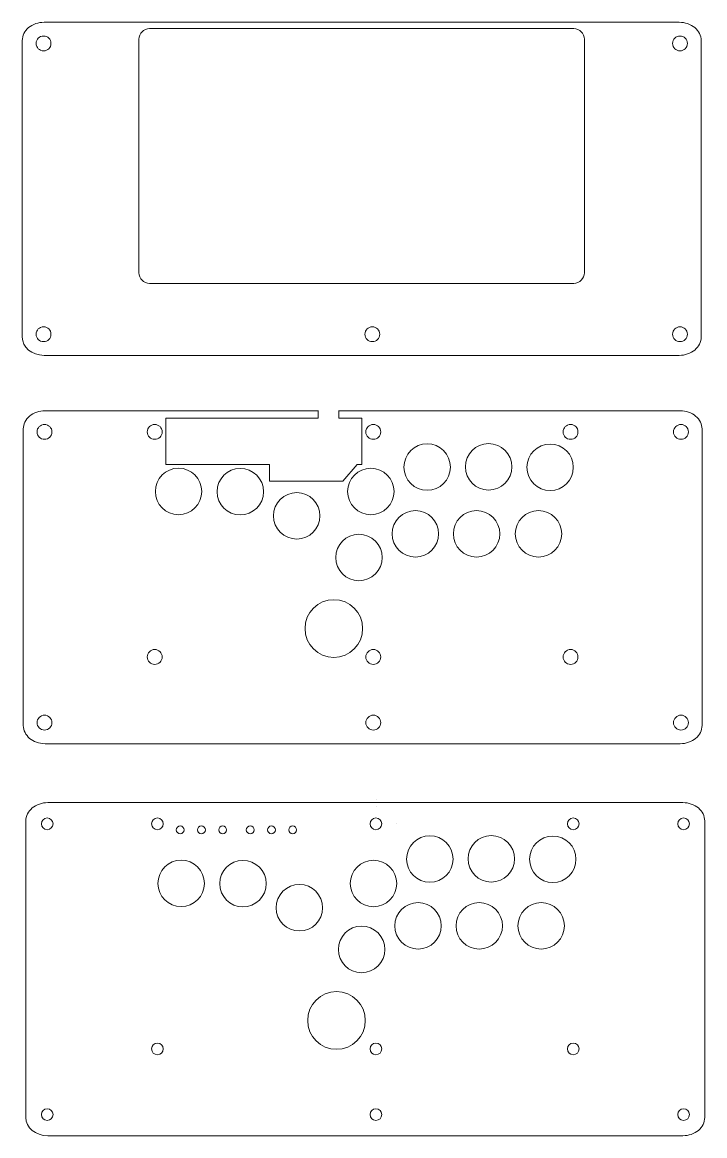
# Model space of a CAD drawing. Header units: millimetres. Extents: x 235 to 558, y -726 to 202.
# Drawn here: x 235 to 557, y -726 to -202 of the extents above; entities that cross this region are included whole.
import ezdxf

# ---------------------------------------------------------------- set-up
doc = ezdxf.new("R2010")
doc.units = ezdxf.units.MM
doc.header["$MEASUREMENT"] = 0
doc.layers.add('Layer 1', color=7, linetype='Continuous')

msp = doc.modelspace()

# ---------------------------------------------------------------- linework, layer by layer
at = {"layer": 'Layer 1', "lineweight": 9}
for points, knots in [([(245.4358, -201.5618), (242.7107, -201.5618), (240.0971, -202.4689), (238.1702, -204.0833), (236.2433, -205.6977), (235.1606, -207.8874), (235.1606, -210.1705), (235.1606, -210.1705), (235.1606, -349.8318), (235.1606, -349.8318), (235.1606, -354.5863), (239.761, -358.4406), (245.4358, -358.4406), (245.4358, -358.4406), (544.8854, -358.4406), (544.8854, -358.4406), (547.6105, -358.4406), (550.2241, -357.5336), (552.151, -355.9191), (554.078, -354.3047), (555.1606, -352.115), (555.1606, -349.8318), (555.1606, -349.8318), (555.1606, -210.1705), (555.1606, -210.1705), (555.1606, -207.8874), (554.0779, -205.6977), (552.151, -204.0833), (550.2241, -202.4689), (547.6105, -201.5618), (544.8854, -201.5618), (544.8854, -201.5618), (245.4358, -201.5618), (245.4358, -201.5618)], [0, 0, 0, 0, 0.09090909, 0.09090909, 0.09090909, 0.18181818, 0.18181818, 0.18181818, 0.27272727, 0.27272727, 0.27272727, 0.36363636, 0.36363636, 0.36363636, 0.45454545, 0.45454545, 0.45454545, 0.54545455, 0.54545455, 0.54545455, 0.63636364, 0.63636364, 0.63636364, 0.72727273, 0.72727273, 0.72727273, 0.81818182, 0.81818182, 0.81818182, 0.90909091, 0.90909091, 0.90909091, 1, 1, 1, 1]), ([(248.6923, -211.5406), (248.6923, -209.6076), (247.1253, -208.0406), (245.1923, -208.0406), (243.2593, -208.0406), (241.6923, -209.6076), (241.6923, -211.5406), (241.6923, -213.4736), (243.2593, -215.0406), (245.1923, -215.0406), (247.1253, -215.0406), (248.6923, -213.4736), (248.6923, -211.5406)], [0, 0, 0, 0, 0.25, 0.25, 0.25, 0.5, 0.5, 0.5, 0.75, 0.75, 0.75, 1, 1, 1, 1]), ([(495.1606, -204.5406), (496.4867, -204.5406), (497.7585, -205.0674), (498.6961, -206.0051), (499.6338, -206.9427), (500.1606, -208.2145), (500.1606, -209.5406), (500.1606, -209.5406), (500.1606, -319.5406), (500.1606, -319.5406), (500.1606, -320.8667), (499.6338, -322.1385), (498.6961, -323.0761), (497.7585, -324.0138), (496.4867, -324.5406), (495.1606, -324.5406), (495.1606, -324.5406), (295.1606, -324.5406), (295.1606, -324.5406), (292.3992, -324.5406), (290.1606, -322.302), (290.1606, -319.5406), (290.1606, -319.5406), (290.1606, -209.5406), (290.1606, -209.5406), (290.1606, -208.2145), (290.6874, -206.9427), (291.6251, -206.0051), (292.5627, -205.0674), (293.8345, -204.5406), (295.1606, -204.5406), (374.634, -204.5406), (416.619, -204.5406), (495.1606, -204.5406)], [0, 0, 0, 0, 0.09090909, 0.09090909, 0.09090909, 0.18181818, 0.18181818, 0.18181818, 0.27272727, 0.27272727, 0.27272727, 0.36363636, 0.36363636, 0.36363636, 0.45454545, 0.45454545, 0.45454545, 0.54545455, 0.54545455, 0.54545455, 0.63636364, 0.63636364, 0.63636364, 0.72727273, 0.72727273, 0.72727273, 0.81818182, 0.81818182, 0.81818182, 0.90909091, 0.90909091, 0.90909091, 1, 1, 1, 1]), ([(548.6923, -211.5406), (548.6923, -209.6076), (547.1253, -208.0406), (545.1923, -208.0406), (543.2593, -208.0406), (541.6923, -209.6076), (541.6923, -211.5406), (541.6923, -213.4736), (543.2593, -215.0406), (545.1923, -215.0406), (547.1253, -215.0406), (548.6923, -213.4736), (548.6923, -211.5406)], [0, 0, 0, 0, 0.25, 0.25, 0.25, 0.5, 0.5, 0.5, 0.75, 0.75, 0.75, 1, 1, 1, 1]), ([(248.6923, -348.4725), (248.6923, -346.5395), (247.1253, -344.9725), (245.1923, -344.9725), (243.2593, -344.9725), (241.6923, -346.5395), (241.6923, -348.4725), (241.6923, -350.4055), (243.2593, -351.9725), (245.1923, -351.9725), (247.1253, -351.9725), (248.6923, -350.4055), (248.6923, -348.4725)], [0, 0, 0, 0, 0.25, 0.25, 0.25, 0.5, 0.5, 0.5, 0.75, 0.75, 0.75, 1, 1, 1, 1]), ([(403.6606, -348.471), (403.6606, -346.538), (402.0936, -344.971), (400.1606, -344.971), (398.2276, -344.971), (396.6606, -346.538), (396.6606, -348.471), (396.6606, -350.404), (398.2276, -351.971), (400.1606, -351.971), (402.0936, -351.971), (403.6606, -350.404), (403.6606, -348.471)], [0, 0, 0, 0, 0.25, 0.25, 0.25, 0.5, 0.5, 0.5, 0.75, 0.75, 0.75, 1, 1, 1, 1]), ([(548.6923, -348.471), (548.6923, -346.538), (547.1253, -344.971), (545.1923, -344.971), (543.2593, -344.971), (541.6923, -346.538), (541.6923, -348.471), (541.6923, -350.404), (543.2593, -351.971), (545.1923, -351.971), (547.1253, -351.971), (548.6923, -350.404), (548.6923, -348.471)], [0, 0, 0, 0, 0.25, 0.25, 0.25, 0.5, 0.5, 0.5, 0.75, 0.75, 0.75, 1, 1, 1, 1]), ([(384.3954, -384.46), (384.3954, -384.46), (384.3954, -384.4981), (384.3954, -384.4981), (384.3954, -384.4981), (384.3954, -387.983), (384.3954, -387.983), (384.3954, -387.983), (395.2132, -387.983), (395.2132, -387.983), (395.2132, -387.983), (395.2132, -409.7849), (395.2132, -409.7849), (395.2132, -409.7849), (392.9595, -409.7849), (392.9595, -409.7849), (392.9595, -409.7849), (386.321, -417.6784), (386.321, -417.6784), (386.321, -417.6784), (351.6606, -417.6784), (351.6606, -417.6784), (351.6606, -417.6784), (351.6606, -409.7849), (351.6606, -409.7849), (351.6606, -409.7849), (302.8453, -409.7849), (302.8453, -409.7849), (302.8453, -409.7849), (302.8453, -387.9849), (302.8453, -387.9849), (302.8453, -387.9849), (374.7233, -387.9849), (374.7233, -387.9849), (374.7233, -387.9849), (374.7233, -384.4981), (374.7233, -384.4981), (374.7233, -384.4981), (374.7233, -384.46), (374.7233, -384.46), (374.7233, -384.46), (374.7233, -384.5362), (374.7233, -384.5362), (374.7233, -384.5362), (245.8934, -384.5362), (245.8934, -384.5362), (244.535, -384.5362), (243.2044, -384.7623), (241.9737, -385.1893), (240.7434, -385.6163), (239.6122, -386.2446), (238.6522, -387.0488), (237.6928, -387.8525), (236.9435, -388.7996), (236.4345, -389.8293), (235.9257, -390.8585), (235.6563, -391.9712), (235.6563, -393.1068), (235.6563, -393.1068), (235.6563, -532.7681), (235.6563, -532.7681), (235.6563, -535.1334), (236.8012, -537.2755), (238.6521, -538.8262), (240.505, -540.3786), (243.0652, -541.3388), (245.8934, -541.3388), (245.8934, -541.3388), (545.343, -541.3388), (545.343, -541.3388), (546.7015, -541.3388), (548.0321, -541.1127), (549.2628, -540.6857), (550.493, -540.2587), (551.6243, -539.6304), (552.5842, -538.8262), (553.5436, -538.0225), (554.2928, -537.0756), (554.8019, -536.0458), (555.3107, -535.0165), (555.5801, -533.9038), (555.5801, -532.7681), (555.5801, -532.7681), (555.5801, -393.1068), (555.5801, -393.1068), (555.5801, -391.9712), (555.3107, -390.8585), (554.8019, -389.8293), (554.2929, -388.7996), (553.5436, -387.8525), (552.5842, -387.0488), (551.6242, -386.2446), (550.493, -385.6163), (549.2627, -385.1893), (548.032, -384.7623), (546.7014, -384.5362), (545.343, -384.5362), (545.343, -384.5362), (384.3954, -384.5362), (384.3954, -384.5362), (384.3954, -384.5362), (384.3954, -384.46), (384.3954, -384.46)], [0, 0, 0, 0, 0.02941176, 0.02941176, 0.02941176, 0.05882353, 0.05882353, 0.05882353, 0.08823529, 0.08823529, 0.08823529, 0.11764706, 0.11764706, 0.11764706, 0.14705882, 0.14705882, 0.14705882, 0.17647059, 0.17647059, 0.17647059, 0.20588235, 0.20588235, 0.20588235, 0.23529412, 0.23529412, 0.23529412, 0.26470588, 0.26470588, 0.26470588, 0.29411765, 0.29411765, 0.29411765, 0.32352941, 0.32352941, 0.32352941, 0.35294118, 0.35294118, 0.35294118, 0.38235294, 0.38235294, 0.38235294, 0.41176471, 0.41176471, 0.41176471, 0.44117647, 0.44117647, 0.44117647, 0.47058824, 0.47058824, 0.47058824, 0.5, 0.5, 0.5, 0.52941176, 0.52941176, 0.52941176, 0.55882353, 0.55882353, 0.55882353, 0.58823529, 0.58823529, 0.58823529, 0.61764706, 0.61764706, 0.61764706, 0.64705882, 0.64705882, 0.64705882, 0.67647059, 0.67647059, 0.67647059, 0.70588235, 0.70588235, 0.70588235, 0.73529412, 0.73529412, 0.73529412, 0.76470588, 0.76470588, 0.76470588, 0.79411765, 0.79411765, 0.79411765, 0.82352941, 0.82352941, 0.82352941, 0.85294118, 0.85294118, 0.85294118, 0.88235294, 0.88235294, 0.88235294, 0.91176471, 0.91176471, 0.91176471, 0.94117647, 0.94117647, 0.94117647, 0.97058824, 0.97058824, 0.97058824, 1, 1, 1, 1]), ([(249.1499, -394.4769), (249.1499, -392.5439), (247.5829, -390.9769), (245.6499, -390.9769), (243.7169, -390.9769), (242.1499, -392.5439), (242.1499, -394.4769), (242.1499, -396.4099), (243.7169, -397.9769), (245.6499, -397.9769), (247.5829, -397.9769), (249.1499, -396.4099), (249.1499, -394.4769)], [0, 0, 0, 0, 0.25, 0.25, 0.25, 0.5, 0.5, 0.5, 0.75, 0.75, 0.75, 1, 1, 1, 1]), ([(301.1182, -394.4769), (301.1182, -392.5439), (299.5512, -390.9769), (297.6182, -390.9769), (295.6852, -390.9769), (294.1182, -392.5439), (294.1182, -394.4769), (294.1182, -396.4099), (295.6852, -397.9769), (297.6182, -397.9769), (299.5512, -397.9769), (301.1182, -396.4099), (301.1182, -394.4769)], [0, 0, 0, 0, 0.25, 0.25, 0.25, 0.5, 0.5, 0.5, 0.75, 0.75, 0.75, 1, 1, 1, 1]), ([(404.1182, -394.477), (404.1182, -392.5439), (402.5512, -390.977), (400.6182, -390.977), (398.6852, -390.9769), (397.1182, -392.5439), (397.1182, -394.4769), (397.1182, -396.41), (398.6852, -397.9769), (400.6182, -397.9769), (402.5512, -397.977), (404.1182, -396.41), (404.1182, -394.477)], [0, 0, 0, 0, 0.25, 0.25, 0.25, 0.5, 0.5, 0.5, 0.75, 0.75, 0.75, 1, 1, 1, 1]), ([(497.1182, -394.4769), (497.1182, -392.5439), (495.5512, -390.9769), (493.6182, -390.9769), (491.6852, -390.9769), (490.1182, -392.5439), (490.1182, -394.4769), (490.1182, -396.4099), (491.6852, -397.9769), (493.6182, -397.9769), (495.5512, -397.9769), (497.1182, -396.4099), (497.1182, -394.4769)], [0, 0, 0, 0, 0.25, 0.25, 0.25, 0.5, 0.5, 0.5, 0.75, 0.75, 0.75, 1, 1, 1, 1]), ([(549.1499, -394.4769), (549.1499, -392.5439), (547.5829, -390.9769), (545.6499, -390.9769), (543.7169, -390.9769), (542.1499, -392.5439), (542.1499, -394.4769), (542.1499, -396.4099), (543.7169, -397.9769), (545.6499, -397.9769), (547.5829, -397.9769), (549.1499, -396.4099), (549.1499, -394.4769)], [0, 0, 0, 0, 0.25, 0.25, 0.25, 0.5, 0.5, 0.5, 0.75, 0.75, 0.75, 1, 1, 1, 1]), ([(436.9882, -411.0569), (436.9882, -405.0094), (432.0857, -400.1069), (426.0382, -400.1069), (419.9907, -400.1069), (415.0882, -405.0094), (415.0882, -411.0569), (415.0882, -417.1044), (419.9906, -422.0069), (426.0382, -422.0069), (432.0857, -422.0069), (436.9882, -417.1045), (436.9882, -411.0569)], [0, 0, 0, 0, 0.25, 0.25, 0.25, 0.5, 0.5, 0.5, 0.75, 0.75, 0.75, 1, 1, 1, 1]), ([(465.9582, -410.9369), (465.9582, -404.8894), (461.0557, -399.9869), (455.0082, -399.9869), (448.9607, -399.9869), (444.0582, -404.8894), (444.0582, -410.9369), (444.0582, -416.9844), (448.9606, -421.8869), (455.0082, -421.8869), (461.0557, -421.8869), (465.9582, -416.9845), (465.9582, -410.9369)], [0, 0, 0, 0, 0.25, 0.25, 0.25, 0.5, 0.5, 0.5, 0.75, 0.75, 0.75, 1, 1, 1, 1]), ([(494.9282, -411.1769), (494.9282, -405.1294), (490.0257, -400.2269), (483.9782, -400.2269), (477.9307, -400.2269), (473.0282, -405.1294), (473.0282, -411.1769), (473.0282, -417.2244), (477.9306, -422.1269), (483.9782, -422.1269), (490.0257, -422.1269), (494.9282, -417.2245), (494.9282, -411.1769)], [0, 0, 0, 0, 0.25, 0.25, 0.25, 0.5, 0.5, 0.5, 0.75, 0.75, 0.75, 1, 1, 1, 1]), ([(319.7932, -422.5269), (319.7932, -416.4794), (314.8907, -411.5769), (308.8432, -411.5769), (302.7957, -411.5769), (297.8932, -416.4794), (297.8932, -422.5269), (297.8932, -428.5744), (302.7956, -433.4769), (308.8432, -433.4769), (314.8907, -433.4769), (319.7932, -428.5745), (319.7932, -422.5269)], [0, 0, 0, 0, 0.25, 0.25, 0.25, 0.5, 0.5, 0.5, 0.75, 0.75, 0.75, 1, 1, 1, 1]), ([(348.8882, -422.6469), (348.8882, -416.5994), (343.9857, -411.6969), (337.9382, -411.6969), (331.8907, -411.6969), (326.9882, -416.5994), (326.9882, -422.6469), (326.9882, -428.6944), (331.8906, -433.5969), (337.9382, -433.5969), (343.9857, -433.5969), (348.8882, -428.6945), (348.8882, -422.6469)], [0, 0, 0, 0, 0.25, 0.25, 0.25, 0.5, 0.5, 0.5, 0.75, 0.75, 0.75, 1, 1, 1, 1]), ([(410.4282, -422.5869), (410.4282, -416.5394), (405.5257, -411.6369), (399.4782, -411.6369), (393.4307, -411.6369), (388.5282, -416.5394), (388.5282, -422.5869), (388.5282, -428.6344), (393.4306, -433.5369), (399.4782, -433.5369), (405.5257, -433.5369), (410.4282, -428.6345), (410.4282, -422.5869)], [0, 0, 0, 0, 0.25, 0.25, 0.25, 0.5, 0.5, 0.5, 0.75, 0.75, 0.75, 1, 1, 1, 1]), ([(375.4882, -433.9969), (375.4882, -427.9494), (370.5857, -423.0469), (364.5382, -423.0469), (358.4907, -423.0469), (353.5882, -427.9494), (353.5882, -433.9969), (353.5882, -440.0444), (358.4906, -444.9469), (364.5382, -444.9469), (370.5857, -444.9469), (375.4882, -440.0445), (375.4882, -433.9969)], [0, 0, 0, 0, 0.25, 0.25, 0.25, 0.5, 0.5, 0.5, 0.75, 0.75, 0.75, 1, 1, 1, 1]), ([(431.4282, -442.5169), (431.4282, -436.4694), (426.5257, -431.5669), (420.4782, -431.5669), (414.4307, -431.5669), (409.5282, -436.4694), (409.5282, -442.5169), (409.5282, -448.5644), (414.4306, -453.4669), (420.4782, -453.4669), (426.5257, -453.4669), (431.4282, -448.5645), (431.4282, -442.5169)], [0, 0, 0, 0, 0.25, 0.25, 0.25, 0.5, 0.5, 0.5, 0.75, 0.75, 0.75, 1, 1, 1, 1]), ([(460.2782, -442.5169), (460.2782, -436.4694), (455.3757, -431.5669), (449.3282, -431.5669), (443.2807, -431.5669), (438.3782, -436.4694), (438.3782, -442.5169), (438.3782, -448.5644), (443.2806, -453.4669), (449.3282, -453.4669), (455.3757, -453.4669), (460.2782, -448.5645), (460.2782, -442.5169)], [0, 0, 0, 0, 0.25, 0.25, 0.25, 0.5, 0.5, 0.5, 0.75, 0.75, 0.75, 1, 1, 1, 1]), ([(489.4882, -442.5169), (489.4882, -436.4694), (484.5857, -431.5669), (478.5382, -431.5669), (472.4907, -431.5669), (467.5882, -436.4694), (467.5882, -442.5169), (467.5882, -448.5644), (472.4906, -453.4669), (478.5382, -453.4669), (484.5857, -453.4669), (489.4882, -448.5645), (489.4882, -442.5169)], [0, 0, 0, 0, 0.25, 0.25, 0.25, 0.5, 0.5, 0.5, 0.75, 0.75, 0.75, 1, 1, 1, 1]), ([(404.8182, -453.6269), (404.8182, -447.5794), (399.9157, -442.6769), (393.8682, -442.6769), (387.8207, -442.6769), (382.9182, -447.5794), (382.9182, -453.6269), (382.9182, -459.6744), (387.8206, -464.5769), (393.8682, -464.5769), (399.9157, -464.5769), (404.8182, -459.6745), (404.8182, -453.6269)], [0, 0, 0, 0, 0.25, 0.25, 0.25, 0.5, 0.5, 0.5, 0.75, 0.75, 0.75, 1, 1, 1, 1]), ([(395.6132, -487.0969), (395.6132, -479.5996), (389.5355, -473.5219), (382.0382, -473.5219), (374.541, -473.5219), (368.4632, -479.5996), (368.4632, -487.0969), (368.4632, -494.5941), (374.5409, -500.6719), (382.0381, -500.6719), (389.5354, -500.6719), (395.6132, -494.5942), (395.6132, -487.0969)], [0, 0, 0, 0, 0.25, 0.25, 0.25, 0.5, 0.5, 0.5, 0.75, 0.75, 0.75, 1, 1, 1, 1]), ([(301.1182, -500.4769), (301.1182, -498.5439), (299.5512, -496.9769), (297.6182, -496.9769), (295.6852, -496.9769), (294.1182, -498.5439), (294.1182, -500.4769), (294.1182, -502.4099), (295.6852, -503.9769), (297.6182, -503.9769), (299.5512, -503.9769), (301.1182, -502.4099), (301.1182, -500.4769)], [0, 0, 0, 0, 0.25, 0.25, 0.25, 0.5, 0.5, 0.5, 0.75, 0.75, 0.75, 1, 1, 1, 1]), ([(404.1181, -500.477), (404.1181, -498.5439), (402.5512, -496.9771), (400.6182, -496.9771), (398.6852, -496.977), (397.1182, -498.5439), (397.1182, -500.4769), (397.1182, -502.41), (398.6852, -503.9768), (400.6182, -503.9768), (402.5512, -503.977), (404.1181, -502.41), (404.1181, -500.477)], [0, 0, 0, 0, 0.25, 0.25, 0.25, 0.5, 0.5, 0.5, 0.75, 0.75, 0.75, 1, 1, 1, 1]), ([(497.1182, -500.4769), (497.1182, -498.5439), (495.5512, -496.9769), (493.6182, -496.9769), (491.6852, -496.9769), (490.1182, -498.5439), (490.1182, -500.4769), (490.1182, -502.4099), (491.6852, -503.9769), (493.6182, -503.9769), (495.5512, -503.9769), (497.1182, -502.4099), (497.1182, -500.4769)], [0, 0, 0, 0, 0.25, 0.25, 0.25, 0.5, 0.5, 0.5, 0.75, 0.75, 0.75, 1, 1, 1, 1]), ([(249.1499, -531.4088), (249.1499, -529.4758), (247.5829, -527.9088), (245.6499, -527.9088), (243.7169, -527.9088), (242.1499, -529.4758), (242.1499, -531.4088), (242.1499, -533.3418), (243.7169, -534.9088), (245.6499, -534.9088), (247.5829, -534.9088), (249.1499, -533.3418), (249.1499, -531.4088)], [0, 0, 0, 0, 0.25, 0.25, 0.25, 0.5, 0.5, 0.5, 0.75, 0.75, 0.75, 1, 1, 1, 1]), ([(404.1182, -531.4073), (404.1182, -529.4743), (402.5512, -527.9073), (400.6182, -527.9073), (398.6852, -527.9073), (397.1182, -529.4743), (397.1182, -531.4073), (397.1182, -533.3403), (398.6852, -534.9073), (400.6182, -534.9073), (402.5512, -534.9073), (404.1182, -533.3403), (404.1182, -531.4073)], [0, 0, 0, 0, 0.25, 0.25, 0.25, 0.5, 0.5, 0.5, 0.75, 0.75, 0.75, 1, 1, 1, 1]), ([(549.1499, -531.4073), (549.1499, -529.4743), (547.5829, -527.9073), (545.6499, -527.9073), (543.7169, -527.9073), (542.1499, -529.4743), (542.1499, -531.4073), (542.1499, -533.3403), (543.7169, -534.9073), (545.6499, -534.9073), (547.5829, -534.9073), (549.1499, -533.3403), (549.1499, -531.4073)], [0, 0, 0, 0, 0.25, 0.25, 0.25, 0.5, 0.5, 0.5, 0.75, 0.75, 0.75, 1, 1, 1, 1]), ([(247.1499, -569.1044), (244.4248, -569.1044), (241.8112, -570.0115), (239.8843, -571.6259), (237.9574, -573.2403), (236.8747, -575.43), (236.8747, -577.7131), (236.8747, -577.7131), (236.8747, -717.3744), (236.8747, -717.3744), (236.8747, -722.1289), (241.4751, -725.9832), (247.1499, -725.9832), (247.1499, -725.9832), (546.5995, -725.9832), (546.5995, -725.9832), (549.3246, -725.9832), (551.9382, -725.0762), (553.8651, -723.4617), (555.7921, -721.8473), (556.8747, -719.6576), (556.8747, -717.3744), (556.8747, -717.3744), (556.8747, -577.7131), (556.8747, -577.7131), (556.8747, -575.43), (555.792, -573.2403), (553.8651, -571.6259), (551.9382, -570.0115), (549.3246, -569.1044), (546.5995, -569.1044), (546.5995, -569.1044), (247.1499, -569.1044), (247.1499, -569.1044)], [0, 0, 0, 0, 0.09090909, 0.09090909, 0.09090909, 0.18181818, 0.18181818, 0.18181818, 0.27272727, 0.27272727, 0.27272727, 0.36363636, 0.36363636, 0.36363636, 0.45454545, 0.45454545, 0.45454545, 0.54545455, 0.54545455, 0.54545455, 0.63636364, 0.63636364, 0.63636364, 0.72727273, 0.72727273, 0.72727273, 0.81818182, 0.81818182, 0.81818182, 0.90909091, 0.90909091, 0.90909091, 1, 1, 1, 1]), ([(249.6564, -579.0832), (249.6564, -577.5644), (248.4252, -576.3332), (246.9064, -576.3332), (245.3876, -576.3332), (244.1564, -577.5644), (244.1564, -579.0832), (244.1564, -580.602), (245.3876, -581.8332), (246.9064, -581.8332), (248.4252, -581.8332), (249.6564, -580.602), (249.6564, -579.0832)], [0, 0, 0, 0, 0.25, 0.25, 0.25, 0.5, 0.5, 0.5, 0.75, 0.75, 0.75, 1, 1, 1, 1]), ([(301.6247, -579.0832), (301.6247, -577.5644), (300.3935, -576.3332), (298.8747, -576.3332), (297.3559, -576.3332), (296.1247, -577.5644), (296.1247, -579.0832), (296.1247, -580.602), (297.3559, -581.8332), (298.8747, -581.8332), (300.3935, -581.8332), (301.6247, -580.602), (301.6247, -579.0832)], [0, 0, 0, 0, 0.25, 0.25, 0.25, 0.5, 0.5, 0.5, 0.75, 0.75, 0.75, 1, 1, 1, 1]), ([(404.6247, -579.0832), (404.6247, -577.5644), (403.3935, -576.3332), (401.8747, -576.3332), (400.3559, -576.3332), (399.1247, -577.5644), (399.1247, -579.0832), (399.1247, -580.602), (400.3559, -581.8332), (401.8747, -581.8332), (403.3935, -581.8332), (404.6247, -580.602), (404.6247, -579.0832)], [0, 0, 0, 0, 0.25, 0.25, 0.25, 0.5, 0.5, 0.5, 0.75, 0.75, 0.75, 1, 1, 1, 1]), ([(497.6247, -579.0832), (497.6247, -577.5644), (496.3935, -576.3332), (494.8747, -576.3332), (493.3559, -576.3332), (492.1247, -577.5644), (492.1247, -579.0832), (492.1247, -580.602), (493.3559, -581.8332), (494.8747, -581.8332), (496.3935, -581.8332), (497.6247, -580.602), (497.6247, -579.0832)], [0, 0, 0, 0, 0.25, 0.25, 0.25, 0.5, 0.5, 0.5, 0.75, 0.75, 0.75, 1, 1, 1, 1]), ([(549.6564, -579.0832), (549.6564, -577.5644), (548.4252, -576.3332), (546.9064, -576.3332), (545.3876, -576.3332), (544.1564, -577.5644), (544.1564, -579.0832), (544.1564, -580.602), (545.3876, -581.8332), (546.9064, -581.8332), (548.4252, -581.8332), (549.6564, -580.602), (549.6564, -579.0832)], [0, 0, 0, 0, 0.25, 0.25, 0.25, 0.5, 0.5, 0.5, 0.75, 0.75, 0.75, 1, 1, 1, 1]), ([(311.4747, -581.9332), (311.4747, -580.9115), (310.6464, -580.0832), (309.6247, -580.0832), (308.603, -580.0832), (307.7747, -580.9115), (307.7747, -581.9332), (307.7747, -582.9549), (308.603, -583.7832), (309.6247, -583.7832), (310.6464, -583.7832), (311.4747, -582.9549), (311.4747, -581.9332)], [0, 0, 0, 0, 0.25, 0.25, 0.25, 0.5, 0.5, 0.5, 0.75, 0.75, 0.75, 1, 1, 1, 1]), ([(321.4747, -581.9332), (321.4747, -580.9115), (320.6464, -580.0832), (319.6247, -580.0832), (318.603, -580.0832), (317.7747, -580.9115), (317.7747, -581.9332), (317.7747, -582.9549), (318.603, -583.7832), (319.6247, -583.7832), (320.6464, -583.7832), (321.4747, -582.9549), (321.4747, -581.9332)], [0, 0, 0, 0, 0.25, 0.25, 0.25, 0.5, 0.5, 0.5, 0.75, 0.75, 0.75, 1, 1, 1, 1]), ([(331.4747, -581.9332), (331.4747, -580.9115), (330.6464, -580.0832), (329.6247, -580.0832), (328.603, -580.0832), (327.7747, -580.9115), (327.7747, -581.9332), (327.7747, -582.9549), (328.603, -583.7832), (329.6247, -583.7832), (330.6464, -583.7832), (331.4747, -582.9549), (331.4747, -581.9332)], [0, 0, 0, 0, 0.25, 0.25, 0.25, 0.5, 0.5, 0.5, 0.75, 0.75, 0.75, 1, 1, 1, 1]), ([(344.4747, -581.9332), (344.4747, -580.9115), (343.6464, -580.0832), (342.6247, -580.0832), (341.603, -580.0832), (340.7747, -580.9115), (340.7747, -581.9332), (340.7747, -582.9549), (341.603, -583.7832), (342.6247, -583.7832), (343.6464, -583.7832), (344.4747, -582.9549), (344.4747, -581.9332)], [0, 0, 0, 0, 0.25, 0.25, 0.25, 0.5, 0.5, 0.5, 0.75, 0.75, 0.75, 1, 1, 1, 1]), ([(354.4747, -581.9332), (354.4747, -580.9115), (353.6464, -580.0832), (352.6247, -580.0832), (351.603, -580.0832), (350.7747, -580.9115), (350.7747, -581.9332), (350.7747, -582.9549), (351.603, -583.7832), (352.6247, -583.7832), (353.6464, -583.7832), (354.4747, -582.9549), (354.4747, -581.9332)], [0, 0, 0, 0, 0.25, 0.25, 0.25, 0.5, 0.5, 0.5, 0.75, 0.75, 0.75, 1, 1, 1, 1]), ([(364.4747, -581.9332), (364.4747, -580.9115), (363.6464, -580.0832), (362.6247, -580.0832), (361.603, -580.0832), (360.7747, -580.9115), (360.7747, -581.9332), (360.7747, -582.9549), (361.603, -583.7832), (362.6247, -583.7832), (363.6464, -583.7832), (364.4747, -582.9549), (364.4747, -581.9332)], [0, 0, 0, 0, 0.25, 0.25, 0.25, 0.5, 0.5, 0.5, 0.75, 0.75, 0.75, 1, 1, 1, 1]), ([(438.2447, -595.6632), (438.2447, -589.6157), (433.3422, -584.7132), (427.2947, -584.7132), (421.2472, -584.7132), (416.3447, -589.6157), (416.3447, -595.6632), (416.3447, -601.7107), (421.2471, -606.6132), (427.2947, -606.6132), (433.3422, -606.6132), (438.2447, -601.7108), (438.2447, -595.6632)], [0, 0, 0, 0, 0.25, 0.25, 0.25, 0.5, 0.5, 0.5, 0.75, 0.75, 0.75, 1, 1, 1, 1]), ([(467.2147, -595.5432), (467.2147, -589.4957), (462.3122, -584.5932), (456.2647, -584.5932), (450.2172, -584.5932), (445.3147, -589.4957), (445.3147, -595.5432), (445.3147, -601.5907), (450.2171, -606.4932), (456.2647, -606.4932), (462.3122, -606.4932), (467.2147, -601.5908), (467.2147, -595.5432)], [0, 0, 0, 0, 0.25, 0.25, 0.25, 0.5, 0.5, 0.5, 0.75, 0.75, 0.75, 1, 1, 1, 1]), ([(496.1847, -595.7832), (496.1847, -589.7357), (491.2822, -584.8332), (485.2347, -584.8332), (479.1872, -584.8332), (474.2847, -589.7357), (474.2847, -595.7832), (474.2847, -601.8307), (479.1871, -606.7332), (485.2347, -606.7332), (491.2822, -606.7332), (496.1847, -601.8308), (496.1847, -595.7832)], [0, 0, 0, 0, 0.25, 0.25, 0.25, 0.5, 0.5, 0.5, 0.75, 0.75, 0.75, 1, 1, 1, 1]), ([(321.0497, -607.1332), (321.0497, -601.0857), (316.1472, -596.1832), (310.0997, -596.1832), (304.0522, -596.1832), (299.1497, -601.0857), (299.1497, -607.1332), (299.1497, -613.1807), (304.0521, -618.0832), (310.0997, -618.0832), (316.1472, -618.0832), (321.0497, -613.1808), (321.0497, -607.1332)], [0, 0, 0, 0, 0.25, 0.25, 0.25, 0.5, 0.5, 0.5, 0.75, 0.75, 0.75, 1, 1, 1, 1]), ([(350.1447, -607.2532), (350.1447, -601.2057), (345.2422, -596.3032), (339.1947, -596.3032), (333.1472, -596.3032), (328.2447, -601.2057), (328.2447, -607.2532), (328.2447, -613.3007), (333.1471, -618.2032), (339.1947, -618.2032), (345.2422, -618.2032), (350.1447, -613.3008), (350.1447, -607.2532)], [0, 0, 0, 0, 0.25, 0.25, 0.25, 0.5, 0.5, 0.5, 0.75, 0.75, 0.75, 1, 1, 1, 1]), ([(411.6847, -607.1932), (411.6847, -601.1457), (406.7822, -596.2432), (400.7347, -596.2432), (394.6872, -596.2432), (389.7847, -601.1457), (389.7847, -607.1932), (389.7847, -613.2407), (394.6871, -618.1432), (400.7347, -618.1432), (406.7822, -618.1432), (411.6847, -613.2408), (411.6847, -607.1932)], [0, 0, 0, 0, 0.25, 0.25, 0.25, 0.5, 0.5, 0.5, 0.75, 0.75, 0.75, 1, 1, 1, 1]), ([(376.7447, -618.6032), (376.7447, -612.5557), (371.8422, -607.6532), (365.7947, -607.6532), (359.7472, -607.6532), (354.8447, -612.5557), (354.8447, -618.6032), (354.8447, -624.6507), (359.7471, -629.5532), (365.7947, -629.5532), (371.8422, -629.5532), (376.7447, -624.6508), (376.7447, -618.6032)], [0, 0, 0, 0, 0.25, 0.25, 0.25, 0.5, 0.5, 0.5, 0.75, 0.75, 0.75, 1, 1, 1, 1]), ([(432.6847, -627.1232), (432.6847, -621.0757), (427.7822, -616.1732), (421.7347, -616.1732), (415.6872, -616.1732), (410.7847, -621.0757), (410.7847, -627.1232), (410.7847, -633.1707), (415.6871, -638.0732), (421.7347, -638.0732), (427.7822, -638.0732), (432.6847, -633.1708), (432.6847, -627.1232)], [0, 0, 0, 0, 0.25, 0.25, 0.25, 0.5, 0.5, 0.5, 0.75, 0.75, 0.75, 1, 1, 1, 1]), ([(461.5347, -627.1232), (461.5347, -621.0757), (456.6322, -616.1732), (450.5847, -616.1732), (444.5372, -616.1732), (439.6347, -621.0757), (439.6347, -627.1232), (439.6347, -633.1707), (444.5371, -638.0732), (450.5847, -638.0732), (456.6322, -638.0732), (461.5347, -633.1708), (461.5347, -627.1232)], [0, 0, 0, 0, 0.25, 0.25, 0.25, 0.5, 0.5, 0.5, 0.75, 0.75, 0.75, 1, 1, 1, 1]), ([(490.7447, -627.1232), (490.7447, -621.0757), (485.8422, -616.1732), (479.7947, -616.1732), (473.7472, -616.1732), (468.8447, -621.0757), (468.8447, -627.1232), (468.8447, -633.1707), (473.7471, -638.0732), (479.7947, -638.0732), (485.8422, -638.0732), (490.7447, -633.1708), (490.7447, -627.1232)], [0, 0, 0, 0, 0.25, 0.25, 0.25, 0.5, 0.5, 0.5, 0.75, 0.75, 0.75, 1, 1, 1, 1]), ([(406.0747, -638.2332), (406.0747, -632.1857), (401.1722, -627.2832), (395.1247, -627.2832), (389.0772, -627.2832), (384.1747, -632.1857), (384.1747, -638.2332), (384.1747, -644.2807), (389.0771, -649.1832), (395.1247, -649.1832), (401.1722, -649.1832), (406.0747, -644.2808), (406.0747, -638.2332)], [0, 0, 0, 0, 0.25, 0.25, 0.25, 0.5, 0.5, 0.5, 0.75, 0.75, 0.75, 1, 1, 1, 1]), ([(396.8697, -671.7032), (396.8697, -664.2059), (390.792, -658.1282), (383.2947, -658.1282), (375.7975, -658.1282), (369.7197, -664.2059), (369.7197, -671.7032), (369.7197, -679.2004), (375.7974, -685.2782), (383.2946, -685.2782), (390.7919, -685.2782), (396.8697, -679.2005), (396.8697, -671.7032)], [0, 0, 0, 0, 0.25, 0.25, 0.25, 0.5, 0.5, 0.5, 0.75, 0.75, 0.75, 1, 1, 1, 1]), ([(301.6247, -685.0832), (301.6247, -683.5644), (300.3935, -682.3332), (298.8747, -682.3332), (297.3559, -682.3332), (296.1247, -683.5644), (296.1247, -685.0832), (296.1247, -686.602), (297.3559, -687.8332), (298.8747, -687.8332), (300.3935, -687.8332), (301.6247, -686.602), (301.6247, -685.0832)], [0, 0, 0, 0, 0.25, 0.25, 0.25, 0.5, 0.5, 0.5, 0.75, 0.75, 0.75, 1, 1, 1, 1]), ([(404.6247, -685.0832), (404.6247, -683.5644), (403.3935, -682.3332), (401.8747, -682.3332), (400.3559, -682.3332), (399.1247, -683.5644), (399.1247, -685.0832), (399.1247, -686.602), (400.3559, -687.8332), (401.8747, -687.8332), (403.3935, -687.8332), (404.6247, -686.602), (404.6247, -685.0832)], [0, 0, 0, 0, 0.25, 0.25, 0.25, 0.5, 0.5, 0.5, 0.75, 0.75, 0.75, 1, 1, 1, 1]), ([(497.6247, -685.0832), (497.6247, -683.5644), (496.3935, -682.3332), (494.8747, -682.3332), (493.3559, -682.3332), (492.1247, -683.5644), (492.1247, -685.0832), (492.1247, -686.602), (493.3559, -687.8332), (494.8747, -687.8332), (496.3935, -687.8332), (497.6247, -686.602), (497.6247, -685.0832)], [0, 0, 0, 0, 0.25, 0.25, 0.25, 0.5, 0.5, 0.5, 0.75, 0.75, 0.75, 1, 1, 1, 1]), ([(249.6564, -716.0151), (249.6564, -714.4963), (248.4252, -713.2651), (246.9064, -713.2651), (245.3876, -713.2651), (244.1564, -714.4963), (244.1564, -716.0151), (244.1564, -717.5339), (245.3876, -718.7651), (246.9064, -718.7651), (248.4252, -718.7651), (249.6564, -717.5339), (249.6564, -716.0151)], [0, 0, 0, 0, 0.25, 0.25, 0.25, 0.5, 0.5, 0.5, 0.75, 0.75, 0.75, 1, 1, 1, 1]), ([(404.6247, -716.0136), (404.6247, -714.4948), (403.3935, -713.2636), (401.8747, -713.2636), (400.3559, -713.2636), (399.1247, -714.4948), (399.1247, -716.0136), (399.1247, -717.5324), (400.3559, -718.7636), (401.8747, -718.7636), (403.3935, -718.7636), (404.6247, -717.5324), (404.6247, -716.0136)], [0, 0, 0, 0, 0.25, 0.25, 0.25, 0.5, 0.5, 0.5, 0.75, 0.75, 0.75, 1, 1, 1, 1]), ([(549.6564, -716.0136), (549.6564, -714.4948), (548.4252, -713.2636), (546.9064, -713.2636), (545.3876, -713.2636), (544.1564, -714.4948), (544.1564, -716.0136), (544.1564, -717.5324), (545.3876, -718.7636), (546.9064, -718.7636), (548.4252, -718.7636), (549.6564, -717.5324), (549.6564, -716.0136)], [0, 0, 0, 0, 0.25, 0.25, 0.25, 0.5, 0.5, 0.5, 0.75, 0.75, 0.75, 1, 1, 1, 1])]:
    msp.add_open_spline(points, degree=3, knots=knots, dxfattribs=at)
at = {"layer": 'Layer 1', "lineweight": 35}
for points in [[(402.3747, -567.5832), (402.3747, -567.5832), (402.3747, -567.5832), (402.3747, -567.5832)], [(402.3747, -567.5832), (402.3747, -567.5832), (402.3747, -567.5832), (402.3747, -567.5832)], [(402.3747, -567.5832), (402.3747, -567.5832), (402.3747, -567.5832), (402.3747, -567.5832)], [(402.3747, -567.5832), (402.3747, -567.5832), (402.3747, -567.5832), (402.3747, -567.5832)], [(402.3747, -567.5832), (402.3747, -567.5832), (402.3747, -567.5832), (402.3747, -567.5832)], [(402.3747, -567.5832), (402.3747, -567.5832), (402.3747, -567.5832), (402.3747, -567.5832)], [(402.3747, -571.0832), (402.3747, -571.0832), (402.3747, -571.0832), (402.3747, -571.0832)], [(402.3747, -571.0832), (402.3747, -571.0832), (402.3747, -571.0832), (402.3747, -571.0832)], [(402.3747, -571.0832), (402.3747, -571.0832), (402.3747, -571.0832), (402.3747, -571.0832)], [(402.3747, -571.0832), (402.3747, -571.0832), (402.3747, -571.0832), (402.3747, -571.0832)], [(402.3747, -571.0832), (402.3747, -571.0832), (402.3747, -571.0832), (402.3747, -571.0832)], [(402.3747, -571.0832), (402.3747, -571.0832), (402.3747, -571.0832), (402.3747, -571.0832)], [(405.0747, -579.0833), (405.0747, -579.0833), (405.0747, -579.0833), (405.0747, -579.0833)], [(405.0747, -579.0833), (405.0747, -579.0833), (405.0747, -579.0833), (405.0747, -579.0833)], [(405.0747, -579.0833), (405.0747, -579.0833), (405.0747, -579.0833), (405.0747, -579.0833)], [(405.0747, -579.0833), (405.0747, -579.0833), (405.0747, -579.0833), (405.0747, -579.0833)], [(411.6747, -579.0832), (411.6747, -579.0832), (411.6747, -579.0832), (411.6747, -579.0832)], [(411.6747, -579.0832), (411.6747, -579.0832), (411.6747, -579.0832), (411.6747, -579.0832)], [(411.6747, -579.0832), (411.6747, -579.0832), (411.6747, -579.0832), (411.6747, -579.0832)], [(411.6747, -579.0832), (411.6747, -579.0832), (411.6747, -579.0832), (411.6747, -579.0832)], [(411.6747, -579.0832), (411.6747, -579.0832), (411.6747, -579.0832), (411.6747, -579.0832)], [(411.6747, -579.0832), (411.6747, -579.0832), (411.6747, -579.0832), (411.6747, -579.0832)]]:
    msp.add_open_spline(points, degree=3, dxfattribs=at)

doc.saveas('drawing.dxf')
